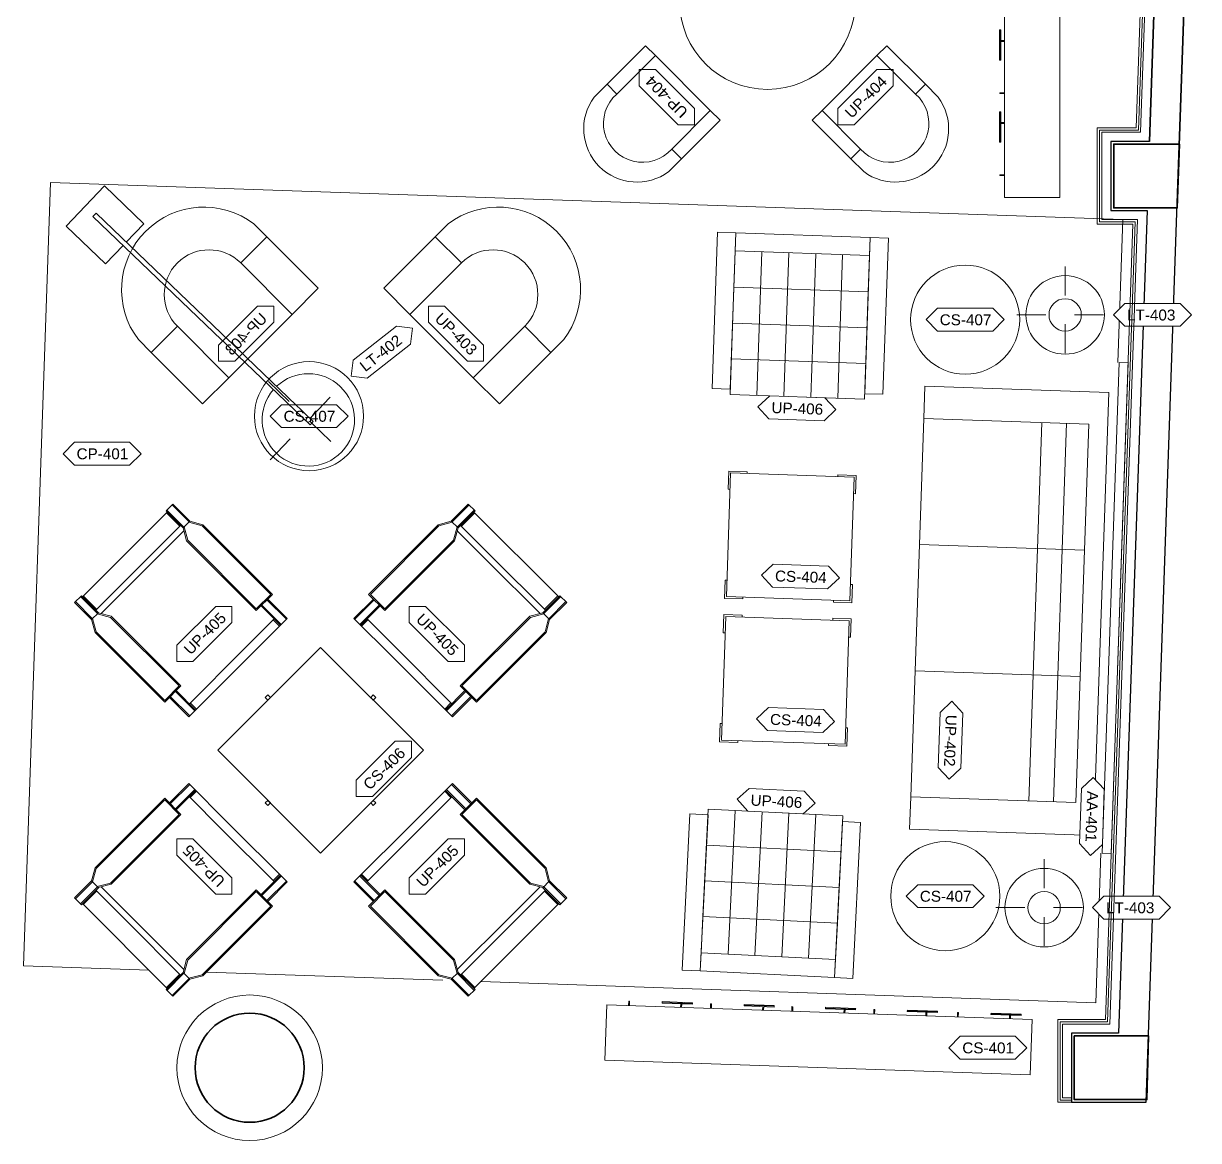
# Model space of a CAD drawing. Header units: centimetres. Extents: x 118932 to 154602, y -32682 to -23521.
# Drawn here: x 137600 to 138246, y -29965 to -29351 of the extents above; entities that cross this region are included whole.
import ezdxf

# ---------------------------------------------------------------- set-up
doc = ezdxf.new("R2010")
doc.units = ezdxf.units.CM
doc.header["$LTSCALE"] = 50
doc.header["$MEASUREMENT"] = 0
doc.linetypes.add('Dash', pattern=[6.35, 3.175, -3.175])
for name, color, linetype, lineweight, true_color in [('GEN_00_BL_Yazı', 7, 'Continuous', 0, 0x4f5250), ('GEN_01_TA_Kolon', 7, 'Continuous', 35, 0xd05d28), ('GEN_02_TF_Aydınlatma', 7, 'Continuous', 9, 0xf6a950), ('GEN_02_TF_Mobilya', 7, 'Continuous', 5, 0x745e3d), ('GEN_05_ML_Alçıpan_giydirme', 7, 'Continuous', 18, 0x7ebab5), ('GEN_05_ML_Kompozit Panel', 7, 'Continuous', 9, 0x7f8274), ('KALACAK DUVARLAR', 7, 'Continuous', 30, 0x005387)]:
    doc.layers.add(name, color=color, linetype=linetype, lineweight=lineweight, true_color=true_color)
doc.layers.add('GEN_02_TF_Halı', color=7, linetype='Continuous', lineweight=5, true_color=0x903373, transparency=0.8)
doc.styles.add('Arial_6', font='arial.ttf', dxfattribs={"height": 59.5325})

# ---------------------------------------------------------------- blocks, each defined once
blk = doc.blocks.new('LEVEL 0_A BLOK_KOLON')
at = {"layer": 'GEN_01_TA_Kolon'}
for points in [[(63091.18, 8074.34), (63054.97, 8074.36), (63054.97, 8039.34), (63089.97, 8039.34)], [(63033.29, 7584.02), (63033.29, 7549.01), (63073.29, 7549.01), (63074.15, 7584)]]:
    blk.add_lwpolyline(points, close=True, dxfattribs=at)
blk.add_circle((62579.82, 7566.52), 30, dxfattribs=at)
blk = doc.blocks.new('KALACAK DUVARLAR LEVEL 0 A BLOK')
at = {"layer": 'KALACAK DUVARLAR'}
for points in [[(63097.02, 8246.63), (63090.15, 8047.44), (63097.02, 8246.63), (63098.32, 8246.55), (63101.62, 8301.28), (63098.32, 8246.55)], [(63074.62, 8075.85), (63080.92, 8258.3), (63074.62, 8075.85), (63053.47, 8075.86), (63053.47, 8037.84), (63073.31, 8037.84), (63057.69, 7585.51), (63031.79, 7585.52), (63031.79, 7547.51), (63072.89, 7547.51), (63090.15, 8047.23)]]:
    blk.add_lwpolyline(points, dxfattribs=at)
blk = doc.blocks.new('FFE Tag-Multi-MSD - FFE Tag-Multi-MSD-8152404-TYPE A-01 - FURNITURE PLAN')
blk.add_wipeout([(-8.76, 0), (-6.19, 2.57), (6.19, 2.57), (8.76, 0), (6.19, -2.57), (-6.19, -2.57)]).dxf.layer = 'GEN_00_BL_Yazı'
at = {"layer": 'GEN_00_BL_Yazı'}
for p, q in [((-8.76, 0), (-6.19, 2.57)), ((-8.76, 0), (-6.19, -2.57)), ((6.19, 2.57), (-6.19, 2.57)), ((8.76, 0), (6.19, 2.57)), ((8.76, 0), (6.19, -2.57)), ((-6.19, -2.57), (6.19, -2.57))]:
    blk.add_line(p, q, dxfattribs=at)
blk = doc.blocks.new('UP-402_Sofa_243.84(L)x101.6(D)x86.36(H)')
for p, q in [((-270.9, -177.8), (-270.9, -1086)), ((423.3, -177.8), (423.3, -1086)), ((-965.2, -300.2), (1117.6, -300.2)), ((1117.6, -437.2), (-965.2, -437.2)), ((-965.2, -1086), (1117.6, -1086))]:
    blk.add_line(p, q)
at = {"layer": 'GEN_00_BL_Yazı', "xscale": 24.48801272789196, "yscale": 24.48801272789196, "zscale": 24.48801272789196}
blk.add_blockref('FFE Tag-Multi-MSD - FFE Tag-Multi-MSD-8152404-TYPE A-01 - FURNITURE PLAN', (798.8, -878.4), dxfattribs=at)
blk.add_lwpolyline([(1117.6, -177.8), (-965.2, -177.8), (-965.2, -1086), (-1143, -1086), (-1143, -73.5), (1295.4, -73.5), (1295.4, -1086), (1117.6, -1086)], close=True)
at = {"layer": 'GEN_00_BL_Yazı', "insert": (658.7, -849.2), "char_height": 60, "attachment_point": 1, "style": 'Arial_6'}
blk.add_mtext('UP-402', dxfattribs=at)
blk = doc.blocks.new('CS-405_CoffeTable_R96.5x40(H)')
at = {"layer": 'GEN_00_BL_Yazı', "xscale": 24.48801272789196, "yscale": 24.48801272789196, "zscale": 24.48801272789196, "rotation": 315.0000000000002}
blk.add_blockref('FFE Tag-Multi-MSD - FFE Tag-Multi-MSD-8152404-TYPE A-01 - FURNITURE PLAN', (11.9, 2), dxfattribs=at)
blk.add_circle((11.9, 2), 482.5)
at = {"layer": 'GEN_00_BL_Yazı', "insert": (-66.5, 121.7), "char_height": 60, "attachment_point": 1, "rotation": 315, "style": 'Arial_6'}
blk.add_mtext('CS-405', dxfattribs=at)
blk = doc.blocks.new('CS-407_SideTable_R60x50(H)')
at = {"layer": 'GEN_00_BL_Yazı', "xscale": 24.48801272789196, "yscale": 24.48801272789196, "zscale": 24.48801272789196, "rotation": 3.955354693403942}
blk.add_blockref('FFE Tag-Multi-MSD - FFE Tag-Multi-MSD-8152404-TYPE A-01 - FURNITURE PLAN', (6.3, 10.3), dxfattribs=at)
blk.add_circle((6.3, 10.3), 300)
at = {"layer": 'GEN_00_BL_Yazı', "insert": (-135.4, 29.8), "char_height": 60, "attachment_point": 1, "rotation": 3.95535, "style": 'Arial_6'}
blk.add_mtext('CS-407', dxfattribs=at)
blk = doc.blocks.new('CS-404_CoffeeTable_70x70x35')
for points in [[(-340, 250), (-350, 250), (-350, 350), (-250, 350), (-250, 340)], [(250, 340), (250, 350), (350, 350), (350, 250), (340, 250)], [(-250, -340), (-250, -350), (-350, -350), (-350, -250), (-340, -250)]]:
    blk.add_lwpolyline(points)
at = {"layer": 'GEN_00_BL_Yazı', "xscale": 24.48801272789196, "yscale": 24.48801272789196, "zscale": 24.48801272789196}
blk.add_blockref('FFE Tag-Multi-MSD - FFE Tag-Multi-MSD-8152404-TYPE A-01 - FURNITURE PLAN', (63.4, -216.1), dxfattribs=at)
blk.add_lwpolyline([(-340, 340), (340, 340), (340, -340), (-340, -340)], close=True)
blk.add_lwpolyline([(340, -250), (350, -250), (350, -350), (250, -350), (250, -340)])
at = {"layer": 'GEN_00_BL_Yazı', "insert": (-76.6, -186.9), "char_height": 60, "attachment_point": 1, "style": 'Arial_6'}
blk.add_mtext('CS-404', dxfattribs=at)
blk = doc.blocks.new('CS-406_CoffeeTable_80x80x35')
at = {"layer": 'GEN_02_TF_Mobilya'}
for p, q in [((400, 400), (-400, 400)), ((-400, 400), (-400, -400))]:
    blk.add_line(p, q, dxfattribs=at)
for points in [[(-10, 400), (10, 400), (10, 420), (-10, 420)], [(-420, -10), (-400, -10), (-400, 10), (-420, 10)], [(400, -10), (420, -10), (420, 10), (400, 10)]]:
    blk.add_lwpolyline(points, close=True, dxfattribs=at)
at = {"layer": 'GEN_00_BL_Yazı', "xscale": 24.48801272789196, "yscale": 24.48801272789196, "zscale": 24.48801272789196}
blk.add_blockref('FFE Tag-Multi-MSD - FFE Tag-Multi-MSD-8152404-TYPE A-01 - FURNITURE PLAN', (173.7, -318.1), dxfattribs=at)
at = {"layer": 'GEN_02_TF_Mobilya'}
for p, q in [((400, -400), (400, 400)), ((-400, -400), (400, -400))]:
    blk.add_line(p, q, dxfattribs=at)
blk.add_lwpolyline([(-10, -420), (10, -420), (10, -400), (-10, -400)], close=True, dxfattribs=at)
at = {"layer": 'GEN_00_BL_Yazı', "insert": (33.6, -288.9), "char_height": 60, "attachment_point": 1, "style": 'Arial_6'}
blk.add_mtext('CS-406', dxfattribs=at)
blk = doc.blocks.new('UP-404')
at = {"layer": 'GEN_00_BL_Yazı', "xscale": 2.448801272789196, "yscale": 2.448801272789196, "zscale": 2.448801272789196}
blk.add_blockref('FFE Tag-Multi-MSD - FFE Tag-Multi-MSD-8152404-TYPE A-01 - FURNITURE PLAN', (0, 0), dxfattribs=at)
at = {"layer": 'GEN_00_BL_Yazı', "insert": (-14, 2.92), "char_height": 6, "attachment_point": 1, "style": 'Arial_6'}
blk.add_mtext('UP-404', dxfattribs=at)
blk = doc.blocks.new('*U221')
at = {"layer": 'GEN_02_TF_Mobilya'}
for p, q in [((-304.8, 225), (-304.8, 125)), ((274.8, 125), (274.8, 225)), ((-304.8, 125), (-228.6, 125)), ((-304.8, -175), (-304.8, 125)), ((198.6, 125), (274.8, 125)), ((274.8, 125), (274.8, -175)), ((-228.6, -175), (-304.8, -175)), ((198.6, -175), (-228.6, -175)), ((274.8, -175), (198.6, -175))]:
    blk.add_line(p, q, dxfattribs=at)
for centre, radius, start, end in [((-15, 181.7), 293, 8.49492, 171.50508), ((-15, 139.5), 214.1, 356.11439, 183.88561)]:
    blk.add_arc(centre, radius, start, end, dxfattribs=at)
at = {"xscale": 10, "yscale": 10, "zscale": 10, "rotation": 180}
blk.add_blockref('UP-404', (-22, -57.3), dxfattribs=at)
at = {"layer": 'GEN_02_TF_Mobilya'}
for p, q in [((-228.6, 125), (-228.6, -175)), ((198.6, -175), (198.6, 125))]:
    blk.add_line(p, q, dxfattribs=at)
blk = doc.blocks.new('AA-401_Artwork_canvas_270(W)x135(H)x5(D)')
at = {"layer": 'GEN_00_BL_Yazı', "xscale": 24.48801272789196, "yscale": 24.48801272789196, "zscale": 24.48801272789196, "rotation": 180}
blk.add_blockref('FFE Tag-Multi-MSD - FFE Tag-Multi-MSD-8152404-TYPE A-01 - FURNITURE PLAN', (-1150, 113), dxfattribs=at)
blk.add_lwpolyline([(1350, 50), (-1350, 50), (-1350, 0), (1350, 0)], close=True)
at = {"layer": 'GEN_00_BL_Yazı', "insert": (-1010, 83.8), "char_height": 60, "attachment_point": 1, "rotation": 180, "style": 'Arial_6'}
blk.add_mtext('AA-401', dxfattribs=at)
blk = doc.blocks.new('UP-403_LoungeChair')
at = {"layer": 'GEN_02_TF_Mobilya'}
for p, q in [((-449.6, 250), (-449.6, 150)), ((449.6, 150), (449.6, 250)), ((-449.6, 150), (-246.4, 150)), ((-449.6, -250), (-449.6, 150)), ((-246.4, 150), (-246.4, -250)), ((246.4, 150), (449.6, 150)), ((449.6, 150), (449.6, -250)), ((-246.4, -250), (-449.6, -250)), ((246.4, -250), (-246.4, -250)), ((449.6, -250), (246.4, -250))]:
    blk.add_line(p, q, dxfattribs=at)
for centre, radius, start, end in [((0, 188.9), 453.7, 7.74425, 172.25575), ((0, 150), 246.4, 0, 180)]:
    blk.add_arc(centre, radius, start, end, dxfattribs=at)
at = {"layer": 'GEN_00_BL_Yazı', "xscale": 24.48801272789196, "yscale": 24.48801272789196, "zscale": 24.48801272789196}
blk.add_blockref('FFE Tag-Multi-MSD - FFE Tag-Multi-MSD-8152404-TYPE A-01 - FURNITURE PLAN', (7.6, -146.1), dxfattribs=at)
at = {"layer": 'GEN_02_TF_Mobilya'}
blk.add_line((246.4, -250), (246.4, 150), dxfattribs=at)
at = {"layer": 'GEN_00_BL_Yazı', "insert": (-132.5, -116.9), "char_height": 60, "attachment_point": 1, "style": 'Arial_6'}
blk.add_mtext('UP-403', dxfattribs=at)
blk = doc.blocks.new('UP-404 _LoungeChair')
at = {"layer": 'GEN_02_TF_Mobilya'}
for p, q in [((-304.8, 225), (-304.8, 125)), ((274.8, 125), (274.8, 225)), ((-304.8, 125), (-228.6, 125)), ((-304.8, -175), (-304.8, 125)), ((198.6, 125), (274.8, 125)), ((274.8, 125), (274.8, -175)), ((-228.6, -175), (-304.8, -175)), ((198.6, -175), (-228.6, -175)), ((274.8, -175), (198.6, -175))]:
    blk.add_line(p, q, dxfattribs=at)
for centre, radius, start, end in [((-15, 181.7), 293, 8.49492, 171.50508), ((-15, 139.5), 214.1, 356.11439, 183.88561)]:
    blk.add_arc(centre, radius, start, end, dxfattribs=at)
at = {"xscale": -10, "yscale": 10, "zscale": 10}
blk.add_blockref('UP-404', (-22, -57.3), dxfattribs=at)
at = {"layer": 'GEN_02_TF_Mobilya'}
for p, q in [((-228.6, 125), (-228.6, -175)), ((198.6, -175), (198.6, 125))]:
    blk.add_line(p, q, dxfattribs=at)
blk = doc.blocks.new('bookcase - CS-401 Bookcase _ Lobby_13-14914808-LOBBY - FURNITURE PLAN')
at = {"layer": 'GEN_02_TF_Mobilya'}
for p, q in [((12.8, 5.5), (125.1, 5.5)), ((12.8, 5.5), (12.8, 2.7)), ((12.8, 5.5), (125.1, 5.5)), ((12.8, 2.7), (12.8, 5.5)), ((125.1, 2.7), (12.8, 2.7)), ((12.8, 2.7), (12.8, 0)), ((12.8, 2.7), (125.1, 2.7)), ((12.8, 2.7), (12.8, 0)), ((125.1, 0), (12.8, 0)), ((125.1, 0), (12.8, 0)), ((125.1, 2.7), (125.1, 5.5)), ((125.1, 2.7), (125.1, 5.5)), ((125.1, 0), (125.1, 2.7)), ((125.1, 0), (125.1, 2.7))]:
    blk.add_line(p, q, dxfattribs=at)
blk = doc.blocks.new('bookcase - CS-401 Bookcase _ Lobby_12-14914807-LOBBY - FURNITURE PLAN')
at = {"layer": 'GEN_02_TF_Mobilya'}
for p, q in [((231.3, 2.8), (231.3, 28)), ((231.3, 28), (231.3, 2.8)), ((233.8, 2.8), (231.3, 2.8)), ((233.8, 2.8), (233.8, 28)), ((233.8, 28), (233.8, 2.8)), ((236.2, 2.8), (233.8, 2.8)), ((236.2, 2.8), (236.2, 28)), ((236.2, 2.8), (236.2, 28))]:
    blk.add_line(p, q, dxfattribs=at)
blk = doc.blocks.new('bookcase - CS-401 Bookcase _ Lobby_11-14914806-LOBBY - FURNITURE PLAN')
at = {"layer": 'GEN_02_TF_Mobilya'}
for p, q in [((-51.4, 28.1), (-51.4, 8.2)), ((-51.4, 28.1), (-51.4, 8.2)), ((-48.6, 8.2), (-48.6, 28.1)), ((-48.6, 28.1), (-48.6, 8.2)), ((-45.8, 8.2), (-45.8, 28.1)), ((-45.8, 8.2), (-45.8, 28.1))]:
    blk.add_line(p, q, dxfattribs=at)
blk = doc.blocks.new('bookcase - CS-401 Bookcase _ Lobby_10-14914805-LOBBY - FURNITURE PLAN')
for name, p, xscale, yscale, zscale in [('bookcase - CS-401 Bookcase _ Lobby_13-14914808-LOBBY - FURNITURE PLAN', (-82.55, -28.1432), 1.482372961408308, 1.482372961408308, 1.482372961408308), ('bookcase - CS-401 Bookcase _ Lobby_12-14914807-LOBBY - FURNITURE PLAN', (50.8, -28.1432), 0.9994590557072359, 0.9994590557072359, 0.9994590557072359)]:
    blk.add_blockref(name, p, dxfattribs=dict(xscale=xscale, yscale=yscale, zscale=zscale))
at = {"extrusion": (0, 0, -1), "xscale": 0.992170306893425, "yscale": 0.992170306893425, "zscale": -0.992170306893425}
blk.add_blockref('bookcase - CS-401 Bookcase _ Lobby_11-14914806-LOBBY - FURNITURE PLAN', (50.8, -28.1432), dxfattribs=at)
blk = doc.blocks.new('bookcase - CS-401 Bookcase _ Lobby_9-14914804-LOBBY - FURNITURE PLAN')
blk.add_blockref('bookcase - CS-401 Bookcase _ Lobby_10-14914805-LOBBY - FURNITURE PLAN', (82.55, 28.1432))
blk = doc.blocks.new('bookcase - CS-401 Bookcase _ Lobby_8-V15-LOBBY - FURNITURE PLAN')
for p in [(-31.75, 0), (428.625, 0), (879.475, 0), (1327.15, 0), (1778, 0)]:
    blk.add_blockref('bookcase - CS-401 Bookcase _ Lobby_9-14914804-LOBBY - FURNITURE PLAN', p)
blk = doc.blocks.new('bookcase - CS-401 Bookcase _ Lobby_3-14914798-LOBBY - FURNITURE PLAN')
at = {"layer": 'GEN_02_TF_Mobilya'}
for p, q in [((0, 304.8), (0, 0)), ((0, 304.8), (2339.975, 304.8)), ((0, 0), (0, 304.8)), ((0, 304.8), (2339.975, 304.8)), ((2339.975, 0), (2339.975, 304.8)), ((2339.975, 0), (2339.975, 304.8)), ((2339.975, 0), (0, 0)), ((2339.975, 0), (0, 0))]:
    blk.add_line(p, q, dxfattribs=at)
blk = doc.blocks.new('CS-401_Bookcase_234(L)x30.48(D)x232.41')
blk.add_blockref('bookcase - CS-401 Bookcase _ Lobby_8-V15-LOBBY - FURNITURE PLAN', (72.8, 0))
at = {"layer": 'GEN_00_BL_Yazı', "xscale": 24.48801272789196, "yscale": 24.48801272789196, "zscale": 24.48801272789196, "rotation": 181.9776773467016}
blk.add_blockref('FFE Tag-Multi-MSD - FFE Tag-Multi-MSD-8152404-TYPE A-01 - FURNITURE PLAN', (237.9, 191.6), dxfattribs=at)
blk.add_blockref('bookcase - CS-401 Bookcase _ Lobby_3-14914798-LOBBY - FURNITURE PLAN', (0, 27.9))
at = {"layer": 'GEN_00_BL_Yazı', "insert": (378.8, 167.2), "char_height": 60, "attachment_point": 1, "rotation": 181.97768, "style": 'Arial_6'}
blk.add_mtext('CS-401', dxfattribs=at)
blk = doc.blocks.new('CP-401_431(W)x590(D)x2')
at = {"layer": 'GEN_00_BL_Yazı', "xscale": 2.448801272789196, "yscale": 2.448801272789196, "zscale": 2.448801272789196}
blk.add_blockref('FFE Tag-Multi-MSD - FFE Tag-Multi-MSD-8152404-TYPE A-01 - FURNITURE PLAN', (0, 0), dxfattribs=at)
at = {"layer": 'GEN_00_BL_Yazı', "insert": (-14, 2.92), "char_height": 6, "attachment_point": 1, "style": 'Arial_6'}
blk.add_mtext('CP-401', dxfattribs=at)
blk = doc.blocks.new('UP-405')
at = {"layer": 'GEN_00_BL_Yazı', "xscale": 2.448801272789173, "yscale": 2.448801272789173, "zscale": 2.448801272789173, "rotation": 359.9737072836878}
blk.add_blockref('FFE Tag-Multi-MSD - FFE Tag-Multi-MSD-8152404-TYPE A-01 - FURNITURE PLAN', (0, 0), dxfattribs=at)
at = {"layer": 'GEN_00_BL_Yazı', "insert": (-13.77, 2.93), "char_height": 6, "attachment_point": 1, "rotation": 359.97371, "style": 'Arial_6'}
blk.add_mtext('UP-405', dxfattribs=at)
blk = doc.blocks.new('UP-405_LoungeChair')
at = {"ltscale": 60}
for p, q in [((-32.95, 0.88), (-38.26, 0.88)), ((-38.26, 0.88), (-38.26, -12.36)), ((-37.6, 0.88), (-37.6, -12.36)), ((-33.62, 0.88), (-33.62, -12.36)), ((-32.95, 0.88), (-32.95, -12.36)), ((-32.95, 0), (32.95, 0)), ((-32.29, 0), (-32.29, -10.37)), ((32.29, 0), (32.29, -10.37)), ((32.95, 0.88), (32.95, -12.36)), ((32.95, 0.88), (38.26, 0.88)), ((33.62, 0.88), (33.62, -12.36)), ((37.6, 0.88), (37.6, -12.36)), ((38.26, 0.88), (38.26, -12.36)), ((-38.21, -12.36), (-41.91, -18.77)), ((-37.44, -12.36), (-41.25, -18.94)), ((-38.26, -12.36), (-38.26, -12.45)), ((-38.26, -12.36), (-32.95, -12.36)), ((-33.77, -12.36), (-29.97, -18.94)), ((-33, -12.36), (-29.3, -18.77)), ((-32.95, -10.37), (7.85, -10.37)), ((-32.95, -12.36), (-32.95, -12.45)), ((32.95, -10.37), (7.85, -10.37)), ((33, -12.36), (29.3, -18.77)), ((33.77, -12.36), (29.97, -18.94)), ((38.26, -12.36), (32.95, -12.36)), ((32.95, -12.36), (32.95, -12.45)), ((37.44, -12.36), (41.25, -18.94)), ((38.21, -12.36), (41.91, -18.77)), ((38.26, -12.36), (38.26, -12.45)), ((-41.91, -18.77), (-41.91, -72.95)), ((-41.25, -18.94), (-41.25, -72.28)), ((-32.19, -13.78), (7.85, -13.78)), ((-29.97, -18.94), (-29.97, -72.28)), ((-29.3, -18.77), (-29.3, -72.95)), ((32.19, -13.78), (7.85, -13.78)), ((29.3, -18.77), (29.3, -72.95)), ((29.97, -18.94), (29.97, -72.28)), ((41.25, -18.94), (41.25, -72.28)), ((41.91, -18.77), (41.91, -72.95)), ((-29.3, -72.95), (-41.91, -72.95)), ((-29.97, -72.28), (-41.25, -72.28)), ((-38.26, -72.95), (-38.26, -88.02)), ((-37.6, -72.95), (-37.6, -88.02)), ((-33.62, -72.95), (-33.62, -88.02)), ((-32.95, -72.95), (-32.95, -88.02)), ((29.3, -72.95), (41.91, -72.95)), ((29.97, -72.28), (41.25, -72.28)), ((32.95, -72.95), (32.95, -88.02)), ((33.62, -72.95), (33.62, -88.02)), ((37.6, -72.95), (37.6, -88.02)), ((38.26, -72.95), (38.26, -88.02)), ((-32.95, -83.11), (7.85, -83.11)), ((-32.29, -83.11), (-32.29, -88.02)), ((32.95, -83.11), (7.85, -83.11)), ((32.29, -83.11), (32.29, -88.02)), ((-38.26, -88.02), (7.85, -88.02)), ((38.26, -88.02), (7.85, -88.02))]:
    blk.add_line(p, q, dxfattribs=at)
blk.add_blockref('UP-405', (0, -61.81))
blk = doc.blocks.new('*U232')
at = {"ltscale": 60}
for p, q in [((-32.95, 0.88), (-38.26, 0.88)), ((-38.26, 0.88), (-38.26, -12.36)), ((-37.6, 0.88), (-37.6, -12.36)), ((-33.62, 0.88), (-33.62, -12.36)), ((-32.95, 0.88), (-32.95, -12.36)), ((-32.95, 0), (32.95, 0)), ((-32.29, 0), (-32.29, -10.37)), ((32.29, 0), (32.29, -10.37)), ((32.95, 0.88), (32.95, -12.36)), ((32.95, 0.88), (38.26, 0.88)), ((33.62, 0.88), (33.62, -12.36)), ((37.6, 0.88), (37.6, -12.36)), ((38.26, 0.88), (38.26, -12.36)), ((-38.21, -12.36), (-41.91, -18.77)), ((-37.44, -12.36), (-41.25, -18.94)), ((-38.26, -12.36), (-38.26, -12.45)), ((-38.26, -12.36), (-32.95, -12.36)), ((-33.77, -12.36), (-29.97, -18.94)), ((-33, -12.36), (-29.3, -18.77)), ((-32.95, -10.37), (7.85, -10.37)), ((-32.95, -12.36), (-32.95, -12.45)), ((32.95, -10.37), (7.85, -10.37)), ((33, -12.36), (29.3, -18.77)), ((33.77, -12.36), (29.97, -18.94)), ((38.26, -12.36), (32.95, -12.36)), ((32.95, -12.36), (32.95, -12.45)), ((37.44, -12.36), (41.25, -18.94)), ((38.21, -12.36), (41.91, -18.77)), ((38.26, -12.36), (38.26, -12.45)), ((-41.91, -18.77), (-41.91, -72.95)), ((-41.25, -18.94), (-41.25, -72.28)), ((-32.19, -13.78), (7.85, -13.78)), ((-29.97, -18.94), (-29.97, -72.28)), ((-29.3, -18.77), (-29.3, -72.95)), ((32.19, -13.78), (7.85, -13.78)), ((29.3, -18.77), (29.3, -72.95)), ((29.97, -18.94), (29.97, -72.28)), ((41.25, -18.94), (41.25, -72.28)), ((41.91, -18.77), (41.91, -72.95)), ((-29.3, -72.95), (-41.91, -72.95)), ((-29.97, -72.28), (-41.25, -72.28)), ((-38.26, -72.95), (-38.26, -88.02)), ((-37.6, -72.95), (-37.6, -88.02)), ((-33.62, -72.95), (-33.62, -88.02)), ((-32.95, -72.95), (-32.95, -88.02)), ((29.3, -72.95), (41.91, -72.95)), ((29.97, -72.28), (41.25, -72.28)), ((32.95, -72.95), (32.95, -88.02)), ((33.62, -72.95), (33.62, -88.02)), ((37.6, -72.95), (37.6, -88.02)), ((38.26, -72.95), (38.26, -88.02)), ((-32.95, -83.11), (7.85, -83.11)), ((-32.29, -83.11), (-32.29, -88.02)), ((32.95, -83.11), (7.85, -83.11)), ((32.29, -83.11), (32.29, -88.02)), ((-38.26, -88.02), (7.85, -88.02)), ((38.26, -88.02), (7.85, -88.02))]:
    blk.add_line(p, q, dxfattribs=at)
at = {"xscale": -1, "rotation": 179.9474145673755}
blk.add_blockref('UP-405', (0, -61.81), dxfattribs=at)
blk = doc.blocks.new('*U230')
at = {"ltscale": 60}
for p, q in [((-32.95, 0.88), (-38.26, 0.88)), ((-38.26, 0.88), (-38.26, -12.36)), ((-37.6, 0.88), (-37.6, -12.36)), ((-33.62, 0.88), (-33.62, -12.36)), ((-32.95, 0.88), (-32.95, -12.36)), ((-32.95, 0), (32.95, 0)), ((-32.29, 0), (-32.29, -10.37)), ((32.29, 0), (32.29, -10.37)), ((32.95, 0.88), (32.95, -12.36)), ((32.95, 0.88), (38.26, 0.88)), ((33.62, 0.88), (33.62, -12.36)), ((37.6, 0.88), (37.6, -12.36)), ((38.26, 0.88), (38.26, -12.36)), ((-38.21, -12.36), (-41.91, -18.77)), ((-37.44, -12.36), (-41.25, -18.94)), ((-38.26, -12.36), (-38.26, -12.45)), ((-38.26, -12.36), (-32.95, -12.36)), ((-33.77, -12.36), (-29.97, -18.94)), ((-33, -12.36), (-29.3, -18.77)), ((-32.95, -10.37), (7.85, -10.37)), ((-32.95, -12.36), (-32.95, -12.45)), ((32.95, -10.37), (7.85, -10.37)), ((33, -12.36), (29.3, -18.77)), ((33.77, -12.36), (29.97, -18.94)), ((38.26, -12.36), (32.95, -12.36)), ((32.95, -12.36), (32.95, -12.45)), ((37.44, -12.36), (41.25, -18.94)), ((38.21, -12.36), (41.91, -18.77)), ((38.26, -12.36), (38.26, -12.45)), ((-41.91, -18.77), (-41.91, -72.95)), ((-41.25, -18.94), (-41.25, -72.28)), ((-32.19, -13.78), (7.85, -13.78)), ((-29.97, -18.94), (-29.97, -72.28)), ((-29.3, -18.77), (-29.3, -72.95)), ((32.19, -13.78), (7.85, -13.78)), ((29.3, -18.77), (29.3, -72.95)), ((29.97, -18.94), (29.97, -72.28)), ((41.25, -18.94), (41.25, -72.28)), ((41.91, -18.77), (41.91, -72.95)), ((-29.3, -72.95), (-41.91, -72.95)), ((-29.97, -72.28), (-41.25, -72.28)), ((-38.26, -72.95), (-38.26, -88.02)), ((-37.6, -72.95), (-37.6, -88.02)), ((-33.62, -72.95), (-33.62, -88.02)), ((-32.95, -72.95), (-32.95, -88.02)), ((29.3, -72.95), (41.91, -72.95)), ((29.97, -72.28), (41.25, -72.28)), ((32.95, -72.95), (32.95, -88.02)), ((33.62, -72.95), (33.62, -88.02)), ((37.6, -72.95), (37.6, -88.02)), ((38.26, -72.95), (38.26, -88.02)), ((-32.95, -83.11), (7.85, -83.11)), ((-32.29, -83.11), (-32.29, -88.02)), ((32.95, -83.11), (7.85, -83.11)), ((32.29, -83.11), (32.29, -88.02)), ((-38.26, -88.02), (7.85, -88.02)), ((38.26, -88.02), (7.85, -88.02))]:
    blk.add_line(p, q, dxfattribs=at)
at = {"xscale": -1, "rotation": 359.9474145673349}
blk.add_blockref('UP-405', (0, -61.81), dxfattribs=at)
blk = doc.blocks.new('UP-406')
at = {"layer": 'GEN_00_BL_Yazı', "xscale": 2.448801272789196, "yscale": 2.448801272789196, "zscale": 2.448801272789196}
blk.add_blockref('FFE Tag-Multi-MSD - FFE Tag-Multi-MSD-8152404-TYPE A-01 - FURNITURE PLAN', (0, 0), dxfattribs=at)
at = {"layer": 'GEN_00_BL_Yazı', "insert": (-14, 2.92), "char_height": 6, "attachment_point": 1, "style": 'Arial_6'}
blk.add_mtext('UP-406', dxfattribs=at)
blk = doc.blocks.new('*U231')
for points in [[(-47, 89), (-37, 89), (-37, 3), (-47, 3)], [(-37, 89), (37, 89), (37, 79), (-37, 79)], [(37, 3), (47, 3), (47, 89), (37, 89)], [(-37, 59), (37, 59), (37, 79), (-37, 79)], [(-37, 0), (37, 0), (37, 59), (-37, 59)]]:
    blk.add_lwpolyline(points, close=True)
for points in [[(-22.2, 0), (-22.2, 79)], [(-7.4, 0), (-7.4, 79)], [(7.4, 0), (7.4, 79)], [(22.2, 0), (22.2, 79)], [(-37, 39.33), (37, 39.33)], [(-37, 19.67), (37, 19.67)]]:
    blk.add_lwpolyline(points)
at = {"rotation": 180.0000000000662}
blk.add_blockref('UP-406', (0, -6.3), dxfattribs=at)
blk = doc.blocks.new('UP-406_ArmChair')
for points in [[(-47, 89), (-37, 89), (-37, 3), (-47, 3)], [(-37, 89), (37, 89), (37, 79), (-37, 79)], [(37, 3), (47, 3), (47, 89), (37, 89)], [(-37, 59), (37, 59), (37, 79), (-37, 79)], [(-37, 0), (37, 0), (37, 59), (-37, 59)]]:
    blk.add_lwpolyline(points, close=True)
for points in [[(-22.2, 0), (-22.2, 79)], [(-7.4, 0), (-7.4, 79)], [(7.4, 0), (7.4, 79)], [(22.2, 0), (22.2, 79)], [(-37, 39.33), (37, 39.33)], [(-37, 19.67), (37, 19.67)]]:
    blk.add_lwpolyline(points)
blk.add_blockref('UP-406', (0, -6.3))
blk = doc.blocks.new('LT-403_FloorLamp')
at = {"layer": 'GEN_02_TF_Aydınlatma', "linetype": 'Dash', "lineweight": 5}
blk.add_line((0, 258.8), (0, -273), dxfattribs=at)
at = {"layer": 'GEN_02_TF_Aydınlatma'}
for radius, start, end in [(215.9, 0, 180), (88.9, 0, 180), (215.9, 180, 0), (88.9, 180, 0)]:
    blk.add_arc((0, -7.1), radius, start, end, dxfattribs=at)
at = {"layer": 'GEN_00_BL_Yazı', "xscale": 24.48801272789196, "yscale": 24.48801272789196, "zscale": 24.48801272789196}
blk.add_blockref('FFE Tag-Multi-MSD - FFE Tag-Multi-MSD-8152404-TYPE A-01 - FURNITURE PLAN', (480.4, -7.1), dxfattribs=at)
at = {"layer": 'GEN_02_TF_Aydınlatma', "linetype": 'Dash', "lineweight": 5}
blk.add_line((-265.9, -7.1), (265.9, -7.1), dxfattribs=at)
at = {"layer": 'GEN_00_BL_Yazı', "insert": (340.4, 22.1), "char_height": 60, "attachment_point": 1, "style": 'Arial_6'}
blk.add_mtext('LT-403', dxfattribs=at)
blk = doc.blocks.new('LT-402_FloorLamp')
at = {"layer": 'GEN_02_TF_Aydınlatma'}
for p, q in [((152.4, 1698.4), (-152.4, 1698.4)), ((-152.4, 1698.4), (-152.4, 1398.2)), ((152.4, 1398.2), (152.4, 1698.4)), ((-12.7, 1628.8), (12.7, 1628.8)), ((-12.7, -26.5), (-12.7, 1628.8)), ((12.7, 1628.8), (12.7, -26.5)), ((-152.4, 1398.2), (-12.7, 1398.2)), ((12.7, 1398.2), (152.4, 1398.2)), ((-12.7, -26.5), (12.7, -26.5))]:
    blk.add_line(p, q, dxfattribs=at)
at = {"layer": 'GEN_02_TF_Aydınlatma', "linetype": 'Dash', "lineweight": 5}
blk.add_line((0, 302.9), (0, -305.1), dxfattribs=at)
at = {"layer": 'GEN_02_TF_Aydınlatma'}
for radius, start, end in [(254, 92.87003, 180), (254, 0, 87.12997), (12.5, 0, 180), (254, 180, 0), (12.5, 180, 0)]:
    blk.add_arc((0, -1.1), radius, start, end, dxfattribs=at)
at = {"layer": 'GEN_00_BL_Yazı', "xscale": 24.48801272789196, "yscale": 24.48801272789196, "zscale": 24.48801272789196, "rotation": 352.0364581583655}
blk.add_blockref('FFE Tag-Multi-MSD - FFE Tag-Multi-MSD-8152404-TYPE A-01 - FURNITURE PLAN', (548.3, -34.8), dxfattribs=at)
at = {"layer": 'GEN_02_TF_Aydınlatma', "linetype": 'Dash', "lineweight": 5}
blk.add_line((-304, -1.1), (304, -1.1), dxfattribs=at)
at = {"layer": 'GEN_00_BL_Yazı', "insert": (413.6, 13.5), "char_height": 60, "attachment_point": 1, "rotation": 352.03646, "style": 'Arial_6'}
blk.add_mtext('LT-402', dxfattribs=at)
blk = doc.blocks.new('A blok level 0 tefriş')
blk.add_blockref('CP-401_431(W)x590(D)x2', (916.22, -873.78))
at = {"layer": 'GEN_02_TF_Mobilya', "xscale": 0.1, "yscale": 0.1, "zscale": 0.1}
for name, p, rotation in [('CS-405_CoffeTable_R96.5x40(H)', (1281.46, -626.24), 44.99999999999979), ('CS-407_SideTable_R60x50(H)', (1390.19, -801.07), 356.0446453065961)]:
    blk.add_blockref(name, p, dxfattribs=dict(at, rotation=rotation))
at = {"layer": 'GEN_02_TF_Mobilya'}
for name, p, rotation in [('UP-406_ArmChair', (1298.59, -842.53), 358.0223226533042), ('UP-405_LoungeChair', (928.76, -929.19), 45.00000810131925), ('UP-405_LoungeChair', (928.76, -1144.48), 135.0000081013193), ('*U231', (1286.57, -1071.16), 177.1458673716585)]:
    blk.add_blockref(name, p, dxfattribs=dict(at, rotation=rotation))
for name, p, xscale, rotation in [('*U230', (1144.06, -929.19), -1, 314.9999918986661), ('*U232', (1144.06, -1144.48), -0.9999999999999998, 224.9999918986955)]:
    blk.add_blockref(name, p, dxfattribs=dict(at, xscale=xscale, rotation=rotation))
at = {"layer": 'GEN_02_TF_Halı'}
blk.add_line((973.65, -1158.87), (1103.66, -1163.36), dxfattribs=at)
for points in [[(1474.84, -823.59), (1477.55, -745.01), (887.9, -724.65), (873.03, -1155.4), (942.06, -1157.78)], [(1124.46, -1164.08), (1462.68, -1175.76), (1465.52, -1093.43)]]:
    blk.add_lwpolyline(points, dxfattribs=at)
at = {"xscale": 0.1, "yscale": 0.1, "zscale": 0.1}
for p, rotation in [((1409.71, -498.86), 270), ((1427.74, -1182.12), 178.0223226532984)]:
    blk.add_blockref('CS-401_Bookcase_234(L)x30.48(D)x232.41', p, dxfattribs=dict(at, rotation=rotation))
at = {"layer": 'GEN_02_TF_Mobilya'}
for name, p, xscale, yscale, zscale, rotation in [('*U221', (1338.6, -683.38), 0.1, 0.1, 0.1, 224.9999999999993), ('UP-403_LoungeChair', (985.66, -796.94), -0.1000000000000037, 0.1000000000000037, 0.1000000000000037, 45.00000000000025), ('UP-403_LoungeChair', (1120.64, -796.94), 0.1000000000000037, 0.1000000000000037, 0.1000000000000037, 314.9999999999998), ('UP-402_Sofa_243.84(L)x101.6(D)x86.36(H)', (1473.36, -954.58), 0.1, 0.1, 0.1, 268.0223226532981), ('CS-404_CoffeeTable_70x70x35', (1294.73, -919.56), 0.1, 0.1, 0.1, 358.0223226532984), ('CS-404_CoffeeTable_70x70x35', (1292, -998.42), 0.1, 0.1, 0.1, 358.0223226532984), ('CS-406_CoffeeTable_80x80x35', (1036.41, -1036.84), 0.1, 0.1, 0.1, 44.99999999999979)]:
    blk.add_blockref(name, p, dxfattribs=dict(at, xscale=xscale, yscale=yscale, zscale=zscale, rotation=rotation))
at = {"layer": 'GEN_02_TF_Mobilya', "yscale": 0.1, "zscale": 0.1}
for name, p, xscale, rotation in [('UP-404 _LoungeChair', (1224.31, -683.38), -0.1, 135.0000000000008), ('CS-407_SideTable_R60x50(H)', (1029.37, -854.13), 0.1, 356.0446453065961), ('AA-401_Artwork_canvas_270(W)x135(H)x5(D)', (1475.85, -958.71), 0.1, 88.02232265329798), ('CS-407_SideTable_R60x50(H)', (1379.25, -1118.05), 0.1, 356.0446453065961)]:
    blk.add_blockref(name, p, dxfattribs=dict(at, xscale=xscale, rotation=rotation))
at = {"layer": 'GEN_02_TF_Aydınlatma', "xscale": 0.1, "yscale": 0.1, "zscale": 0.1, "rotation": 46.20637661770927}
blk.add_blockref('LT-402_FloorLamp', (1029.6, -855.14), dxfattribs=at)
at = {"layer": 'GEN_02_TF_Aydınlatma', "xscale": 0.1, "yscale": 0.1, "zscale": 0.1}
for p in [(1445.88, -796.76), (1434.33, -1122.69)]:
    blk.add_blockref('LT-403_FloorLamp', p, dxfattribs=at)
blk = doc.blocks.new('level 0 main tower duvarlar')
at = {"layer": 'GEN_05_ML_Alçıpan_giydirme'}
for points in [[(325.13, -1057.89), (325.13, -1102.14), (349.68, -1102.14), (343.9, -1269.59), (322.49, -1269.58), (322.49, -1322.6), (342.07, -1322.6), (326.97, -1759.93), (300.81, -1759.93), (300.81, -1805.43), (308.31, -1805.43)], [(308.31, -1804.18), (302.06, -1804.18), (302.06, -1761.18), (328.18, -1761.18), (343.36, -1321.35), (323.74, -1321.35), (323.74, -1270.83), (345.11, -1270.84), (350.98, -1100.89), (326.38, -1100.89), (326.38, -1057.89)], [(308.31, -1802.93), (303.31, -1802.93), (303.31, -1762.43), (329.38, -1762.43), (344.66, -1320.1), (324.99, -1320.1), (324.99, -1272.08), (346.32, -1272.09), (352.27, -1099.64), (327.63, -1099.64), (327.63, -1057.89)]]:
    blk.add_lwpolyline(points, dxfattribs=at)
at = {"layer": 'GEN_05_ML_Kompozit Panel'}
blk.add_circle((-143.65, -1786.43), 40, dxfattribs=at)

msp = doc.modelspace()

# ---------------------------------------------------------------- block references
for name in ['KALACAK DUVARLAR LEVEL 0 A BLOK', 'LEVEL 0_A BLOK_KOLON']:
    msp.add_blockref(name, (75144.13, -37491.52))

# ---------------------------------------------------------------- next in the draw order: block references
msp.add_blockref('A blok level 0 tefriş', (136726.54, -28713.57))

# ---------------------------------------------------------------- next in the draw order: block references
msp.add_blockref('level 0 main tower duvarlar', (137867.6, -28138.57))

doc.saveas('drawing.dxf')
